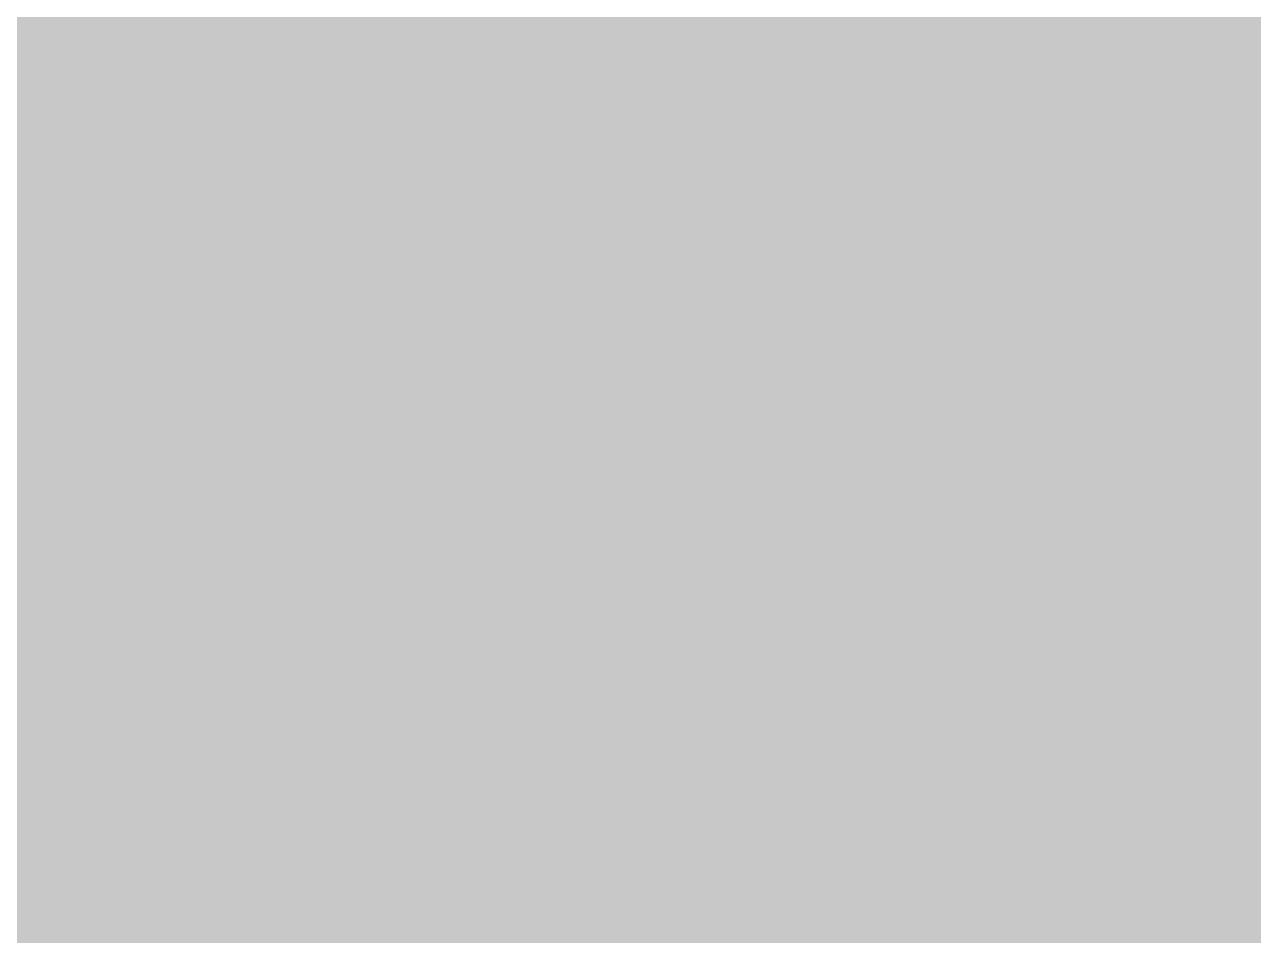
# Model space of a CAD drawing. Header units: millimetres. Extents: x -7030 to 16345, y -20200 to 18377.
# Drawn here: x -4217.339 to -4212.693, y 3837.265 to 3840.708 of the extents above; entities that cross this region are included whole.
import ezdxf
from ezdxf.enums import TextEntityAlignment as Align

# ---------------------------------------------------------------- set-up
doc = ezdxf.new("R2010")
doc.units = ezdxf.units.MM
doc.set_wipeout_variables(frame=1)
doc.layers.add('Техника Кран LTM 1450-8.1', color=250, linetype='Continuous')
doc.layers.add('Техника Кран LTM 1450-8.1 Штрих', color=7, linetype='Continuous', true_color=0xffd452)
doc.styles.add('arial', font='arial.ttf')

# ---------------------------------------------------------------- blocks, each defined once
blk = doc.blocks.new('LTM 1450-8.1-20230521.122644')
at = {"color": 0, "linetype": 'ByBlock', "lineweight": -2, "ltscale": 30, "transparency": 16777216}
blk.add_wipeout([(-114.1051, -1070), (-120, -1092), (-120, -1105), (-120, -1105), (-129.7222, -1132.937), (-154.6879, -1148.8025), (-184.1095, -1145.741), (-205.2738, -1125.0753), (-210, -1105), (-210, -1092), (-215.8949, -1070), (-227.9526, -1025), (-265, -1025), (-285, -1065), (-285, -1181.1879), (-285, -1181.1879), (-284.9638, -1183.0898), (-284.8553, -1184.989), (-284.6746, -1186.8826), (-284.4221, -1188.768), (-272.265, -1268.032), (-272.265, -1268.032), (-269.9818, -1274.7083), (-265.5223, -1280.1763), (-259.4415, -1283.7553), (-252.4962, -1285), (2.8358, -1285), (367.7838, -1048), (436.8497, -1048), (478.9483, -1048), (512.5, -1048), (512.5, -1103), (607.5, -1103), (607.5, -1072.1147), (671.7007, -1129.7797), (671.7007, -1133), (686.4848, -1133), (774.5799, -1133), (774.5799, -1073), (779.0794, -1073), (779.0794, -1048), (840, -1048), (840, -1063), (863, -1063), (871, -1071), (1109, -1071), (1117, -1063), (1140, -1063), (1140, -1048), (1190, -1048), (1205, -1048), (1205, -1058), (1277.5, -1058), (1277.5, -1103), (1372.5, -1103), (1372.5, -1048), (1439.7687, -1048), (1439.7687, -1058), (1454.4955, -1058), (1566, -1058), (1566, -1048), (1581, -1048), (1581, -1028), (1696.7655, -1028), (1745.0055, -1028), (1758, -1028), (1758, -870), (1745, -870), (1745, -868), (1745, -865), (1667, -865), (1667, -865), (1670.5506, -861.2148), (1672.5987, -856.4463), (1672.8993, -851.2652), (1671.4164, -846.2918), (1656.4164, -816.2918), (1656.4164, -816.2918), (1654.0726, -812.8809), (1650.886, -810.2402), (1647.099, -808.5709), (1643, -808), (1654.9809, -808), (1672.921, -808), (1708.5, -808), (1708.5, -793), (1676, -793), (1676, -778), (1610, -778), (1610, -793), (1607, -793), (1607, -760), (1606.1421, -760), (1580.5962, -734.454), (1615.9813, -692.2836), (1615.9813, -692.2836), (1622.9358, -674.9621), (1618.3017, -656.881), (1603.8731, -645.0398), (1585.2354, -644.0222), (1585.2354, -644.0222), (1562.0208, -650.2426), (1562.0208, -650.2426), (1561.3835, -650.3912), (1560.7379, -650.4978), (1560.0867, -650.5619), (1559.4326, -650.5833), (1559.4326, -650.5833), (1420, -650.5833), (1420, -613), (1420, -514.8672), (1420, -421.5659), (1420, -408), (1425, -408), (1488.7548, -408), (1488.7548, -408), (1489.626, -408.0765), (1490.4705, -408.3036), (1491.2625, -408.6743), (1491.9778, -409.1774), (1491.9778, -409.1774), (1504.6036, -419.8226), (1504.6036, -419.8226), (1505.3189, -420.3257), (1506.1109, -420.6964), (1506.9554, -420.9235), (1507.8265, -421), (1507.8265, -421), (1550, -421), (1550, -421), (1553.8778, -420.6389), (1557.6223, -419.5679), (1561.1045, -417.8238), (1564.2049, -415.4668), (1564.2049, -415.4668), (1605, -378), (1605, -355.7188), (1444.8062, -253.0564), (1444.8062, -253.0564), (1434.8208, -242.461), (1430.9996, -228.4122), (1434.2426, -214.2188), (1443.786, -203.2236), (1672.9431, -42.7661), (1672.9431, -42.7661), (1676.6315, -39.8456), (1679.9516, -36.5123), (1682.8573, -32.8123), (1685.3085, -28.7966), (1711.8909, 21.1371), (1711.8909, 21.1371), (1714.0774, 33.0544), (1708.9822, 44.0472), (1698.4753, 50.0811), (1686.4128, 48.9416), (1686.4128, 48.9416), (1487.8519, -35.4602), (1487.8519, -35.4602), (1475.1821, -37.8364), (1462.6847, -34.6763), (1452.6672, -26.5632), (1446.9792, -14.9952), (1446.9792, -14.9952), (1446.9792, -14.9952), (1433.2271, 16.9296), (1409.8055, 42.6151), (1379.2813, 59.2461), (1345, 65), (1235, 65), (1235, 142), (1195, 142), (1195, 172), (1075, 172), (1075, 122), (630, 122), (630, 142), (621.2132, 142), (570, 142), (570, 122), (383.3799, 122), (383.3799, 122), (382.7064, 125.189), (381.9178, 128.3514), (381.0153, 131.4833), (380, 134.5804), (380, 142), (377.0427, 142), (377.0427, 142), (354.9809, 172.0991), (322.6063, 190.6615), (285.4852, 194.4956), (250, 182.9423), (193.6918, 150.4327), (193.6918, 150.4327), (191.1406, 149.1482), (188.4596, 148.1631), (185.6837, 147.4902), (182.8492, 147.1383), (143.9409, 170), (116.0591, 170), (34.3677, 122), (30, 122), (30, 105), (0, 105), (0, 105), (-44.4676, 95.119), (-80.566, 67.3359), (-101.5012, 26.8795), (-103.333, -18.6358), (-90.932, -52.5012), (85, -357.2243), (85, -744.663), (-72.6281, -953.8425), (-86.3166, -1004.9289), (-98.5641, -1012)], dxfattribs=at)
at = {"layer": 'Техника Кран LTM 1450-8.1 Штрих', "ltscale": 30, "transparency": 16777216}
h = blk.add_hatch(color=256, dxfattribs=at)
h.dxf.hatch_style = 1
edge = h.paths.add_edge_path()
edge.add_line((-98.5641, -1012), (-114.1051, -1070))
edge.add_line((-114.1051, -1070), (-120, -1092))
edge.add_line((-120, -1092), (-120, -1105))
edge.add_arc((-165, -1105), 45, 180, 360, ccw=False)
edge.add_line((-210, -1105), (-210, -1092))
edge.add_line((-210, -1092), (-215.8949, -1070))
edge.add_line((-215.8949, -1070), (-227.9526, -1025))
edge.add_line((-227.9526, -1025), (-265, -1025))
edge.add_line((-265, -1025), (-285, -1065))
edge.add_line((-285, -1065), (-285, -1181.1879))
edge.add_arc((-235, -1181.1879), 50, 180, 188.71975)
edge.add_line((-284.4221, -1188.768), (-272.265, -1268.032))
edge.add_arc((-252.4962, -1265), 20, 188.71975, 270)
edge.add_line((-252.4962, -1285), (2.8358, -1285))
edge.add_line((2.8358, -1285), (367.7838, -1048))
edge.add_line((367.7838, -1048), (436.8497, -1048))
edge.add_line((436.8497, -1048), (478.9483, -1048))
edge.add_line((478.9483, -1048), (512.5, -1048))
edge.add_line((512.5, -1048), (512.5, -1103))
edge.add_line((512.5, -1103), (607.5, -1103))
edge.add_line((607.5, -1103), (607.5, -1072.1147))
edge.add_line((607.5, -1072.1147), (671.7007, -1129.7797))
edge.add_line((671.7007, -1129.7797), (671.7007, -1133))
edge.add_line((671.7007, -1133), (686.4848, -1133))
edge.add_line((686.4848, -1133), (774.5799, -1133))
edge.add_line((774.5799, -1133), (774.5799, -1073))
edge.add_line((774.5799, -1073), (779.0794, -1073))
edge.add_line((779.0794, -1073), (779.0794, -1048))
edge.add_line((779.0794, -1048), (840, -1048))
edge.add_line((840, -1048), (840, -1063))
edge.add_line((840, -1063), (863, -1063))
edge.add_line((863, -1063), (871, -1071))
edge.add_line((871, -1071), (1109, -1071))
edge.add_line((1109, -1071), (1117, -1063))
edge.add_line((1117, -1063), (1140, -1063))
edge.add_line((1140, -1063), (1140, -1048))
edge.add_line((1140, -1048), (1190, -1048))
edge.add_line((1190, -1048), (1205, -1048))
edge.add_line((1205, -1048), (1205, -1058))
edge.add_line((1205, -1058), (1277.5, -1058))
edge.add_line((1277.5, -1058), (1277.5, -1103))
edge.add_line((1277.5, -1103), (1372.5, -1103))
edge.add_line((1372.5, -1103), (1372.5, -1048))
edge.add_line((1372.5, -1048), (1439.7687, -1048))
edge.add_line((1439.7687, -1048), (1439.7687, -1058))
edge.add_line((1439.7687, -1058), (1454.4955, -1058))
edge.add_line((1454.4955, -1058), (1566, -1058))
edge.add_line((1566, -1058), (1566, -1048))
edge.add_line((1566, -1048), (1581, -1048))
edge.add_line((1581, -1048), (1581, -1028))
edge.add_line((1581, -1028), (1696.7655, -1028))
edge.add_line((1696.7655, -1028), (1745.0055, -1028))
edge.add_line((1745.0055, -1028), (1758, -1028))
edge.add_line((1758, -1028), (1758, -870))
edge.add_line((1758, -870), (1745, -870))
edge.add_line((1745, -870), (1745, -868))
edge.add_line((1745, -868), (1745, -865))
edge.add_line((1745, -865), (1667, -865))
edge.add_arc((1658, -853), 15, 306.8699, 386.56505)
edge.add_line((1671.4164, -846.2918), (1656.4164, -816.2918))
edge.add_arc((1643, -823), 15, 26.56505, 90)
edge.add_line((1643, -808), (1654.9809, -808))
edge.add_line((1654.9809, -808), (1672.921, -808))
edge.add_line((1672.921, -808), (1708.5, -808))
edge.add_line((1708.5, -808), (1708.5, -793))
edge.add_line((1708.5, -793), (1676, -793))
edge.add_line((1676, -793), (1676, -778))
edge.add_line((1676, -778), (1610, -778))
edge.add_line((1610, -778), (1610, -793))
edge.add_line((1610, -793), (1607, -793))
edge.add_line((1607, -793), (1607, -760))
edge.add_line((1607, -760), (1606.1421, -760))
edge.add_line((1606.1421, -760), (1580.5962, -734.454))
edge.add_line((1580.5962, -734.454), (1615.9813, -692.2836))
edge.add_arc((1593, -673), 30, 320, 465)
edge.add_line((1585.2354, -644.0222), (1562.0208, -650.2426))
edge.add_arc((1559.4326, -640.5833), 10, 270, 285, ccw=False)
edge.add_line((1559.4326, -650.5833), (1420, -650.5833))
edge.add_line((1420, -650.5833), (1420, -613))
edge.add_line((1420, -613), (1420, -514.8672))
edge.add_line((1420, -514.8672), (1420, -421.5659))
edge.add_line((1420, -421.5659), (1420, -408))
edge.add_line((1420, -408), (1425, -408))
edge.add_line((1425, -408), (1488.7548, -408))
edge.add_arc((1488.7548, -413), 5, 49.8645, 90, ccw=False)
edge.add_line((1491.9778, -409.1774), (1504.6036, -419.8226))
edge.add_arc((1507.8265, -416), 5, 229.8645, 270)
edge.add_line((1507.8265, -421), (1550, -421))
edge.add_arc((1550, -400), 21, 270, 312.56478)
edge.add_line((1564.2049, -415.4668), (1605, -378))
edge.add_line((1605, -378), (1605, -355.7188))
edge.add_line((1605, -355.7188), (1444.8062, -253.0564))
edge.add_arc((1460.9933, -227.7981), 30, 125, 237.34566, ccw=False)
edge.add_line((1443.786, -203.2236), (1672.9431, -42.7661))
edge.add_arc((1650, -10), 40, 305, 331.97122)
edge.add_line((1685.3085, -28.7966), (1711.8909, 21.1371))
edge.add_arc((1694.2366, 30.5354), 20, 331.97122, 473.02878)
edge.add_line((1686.4128, 48.9416), (1487.8519, -35.4602))
edge.add_arc((1476.1161, -7.851), 30, 193.77684, 293.02878, ccw=False)
edge.add_arc((1345, -40), 105, 13.776844, 90)
edge.add_line((1345, 65), (1235, 65))
edge.add_line((1235, 65), (1235, 142))
edge.add_line((1235, 142), (1195, 142))
edge.add_line((1195, 142), (1195, 172))
edge.add_line((1195, 172), (1075, 172))
edge.add_line((1075, 172), (1075, 122))
edge.add_line((1075, 122), (630, 122))
edge.add_line((630, 122), (630, 142))
edge.add_line((630, 142), (621.2132, 142))
edge.add_line((621.2132, 142), (570, 142))
edge.add_line((570, 142), (570, 122))
edge.add_line((570, 122), (383.3799, 122))
edge.add_arc((295, 105), 90, 10.887948, 19.188136)
edge.add_line((380, 134.5804), (380, 142))
edge.add_line((380, 142), (377.0427, 142))
edge.add_arc((295, 105), 90, 24.274652, 120)
edge.add_line((250, 182.9423), (193.6918, 150.4327))
edge.add_arc((181.1918, 172.0833), 25, 273.80148, 300, ccw=False)
edge.add_line((182.8492, 147.1383), (143.9409, 170))
edge.add_line((143.9409, 170), (116.0591, 170))
edge.add_line((116.0591, 170), (34.3677, 122))
edge.add_line((34.3677, 122), (30, 122))
edge.add_line((30, 122), (30, 105))
edge.add_line((30, 105), (0, 105))
edge.add_arc((0, 0), 105, 90, 210.000725)
edge.add_line((-90.932, -52.5012), (85, -357.2243))
edge.add_line((85, -357.2243), (85, -744.663))
edge.add_line((85, -744.663), (-72.6281, -953.8425))
edge.add_line((-72.6281, -953.8425), (-86.3166, -1004.9289))
edge.add_line((-86.3166, -1004.9289), (-98.5641, -1012))
at = {"color": 0, "linetype": 'ByBlock', "lineweight": 5, "ltscale": 30, "transparency": 16777216}
blk.add_lwpolyline([(990, -1080), (990, -118)], dxfattribs=at)
blk = doc.blocks.new('LTM 1450-8.1-20230521.153817')
at = {"color": 0, "linetype": 'ByBlock', "lineweight": -2, "ltscale": 30, "transparency": 16777216}
blk.add_wipeout([(1052.7, 0), (-1052.7, 0), (-1052.7, 560), (-910.3, 560), (-910.3, 570), (-860.1, 570), (-860.1, 618.9), (-831.5, 680), (-796.7, 680), (-754, 632.7), (-754, 570), (-696.8, 570), (-696.8, 560), (-121, 560), (-121, 570), (-50, 570), (-50, 620), (-15.4, 680), (15.4, 680), (50, 620), (50, 570), (121, 570), (121, 560), (696.8, 560), (696.8, 570), (754, 570), (754, 632.7), (796.7, 680), (831.5, 680), (860.1, 620), (860.1, 570), (910.3, 570), (910.3, 560), (1052.7, 560)], dxfattribs=at)
at = {"layer": 'Техника Кран LTM 1450-8.1 Штрих', "ltscale": 30, "true_color": 0xadadad, "transparency": 16777216}
h = blk.add_hatch(color=253, dxfattribs=at)
h.dxf.hatch_style = 1
h.paths.add_polyline_path([(-810.6, 628), (-814.1, 680), (-831.5, 680), (-860.1, 618.9), (-860.1, 570), (-824.7, 570), (-824.7, 618.9)])
h.paths.add_polyline_path([(-810.6, 628), (-824.7, 618.9), (-824.7, 570), (-810.6, 570)], flags=17)
h.paths.add_polyline_path([(-796.7, 680), (-814.1, 680), (-810.6, 628), (-754, 628), (-754, 632.7)])
h.paths.add_polyline_path([(-754, 628), (-810.6, 628), (-810.6, 570), (-860.1, 570), (-867.9, 570), (-867.9, 560), (-696.8, 560), (-696.8, 570), (-754, 570)])
h.paths.add_polyline_path([(-867.9, 570), (-910.3, 570), (-910.3, 560), (-867.9, 560)])
h = blk.add_hatch(color=253, dxfattribs=at)
h.dxf.hatch_style = 1
h.paths.add_polyline_path([(-115, 0), (-52.5, 0), (-52.5, 56), (-18.4, 115), (18.4, 115), (52.5, 56), (52.5, 0), (115, 0), (115, 570), (50, 570), (50, 620), (15.4, 680), (-15.4, 680), (-50, 620), (-50, 570), (-115, 570)])
h.paths.add_polyline_path([(-43.3, 470), (-56.3, 492.5, -1.732051), (56.3, 492.5), (43.3, 470, -0.57735)], flags=16)
h = blk.add_hatch(color=253, dxfattribs=at)
h.dxf.hatch_style = 1
h.paths.add_polyline_path([(831.5, 680), (814.1, 680), (810.6, 628), (824.7, 620), (860.1, 620)])
h.paths.add_polyline_path([(824.7, 620), (810.6, 628), (810.6, 570), (824.7, 570)], flags=17)
h.paths.add_polyline_path([(860.1, 620), (824.7, 620), (824.7, 570), (860.1, 570)], flags=17)
h.paths.add_polyline_path([(810.6, 628), (754, 628), (754, 570), (696.8, 570), (696.8, 560), (910.3, 560), (910.3, 570), (860.1, 570), (810.6, 570)])
h.paths.add_polyline_path([(814.1, 680), (796.7, 680), (754, 632.7), (754, 628), (810.6, 628)])
at = {"layer": 'Техника Кран LTM 1450-8.1 Штрих', "ltscale": 30, "transparency": 16777216}
h = blk.add_hatch(color=256, dxfattribs=at)
h.dxf.hatch_style = 1
h.set_gradient(color1=(120, 120, 120), color2=(173, 173, 173), tint=1)
h.paths.add_polyline_path([(-696.8, 560), (-910.3, 560), (-1052.7, 560), (-1052.7, 0), (-373.4, 0), (-373.4, 560)])
at = {"layer": 'Техника Кран LTM 1450-8.1 Штрих', "ltscale": 30, "true_color": 0xadadad, "transparency": 16777216}
h = blk.add_hatch(color=253, dxfattribs=at)
h.dxf.hatch_style = 1
h.paths.add_polyline_path([(-373.4, 0), (-115, 0), (-115, 560), (-121, 560), (-373.4, 560)])
h.paths.add_polyline_path([(115, 0), (373.4, 0), (373.4, 560), (115, 560)])
h = blk.add_hatch(color=253, dxfattribs=at)
h.dxf.hatch_style = 1
h.paths.add_polyline_path([(-48.1, 481.3, 0.754074), (48.1, 481.3, 2.262222)])
h.paths.add_polyline_path([(52.5, 0), (52.5, 56), (18.4, 115), (-18.4, 115), (-52.5, 56), (-52.5, 0)])
at = {"layer": 'Техника Кран LTM 1450-8.1 Штрих', "ltscale": 30, "transparency": 16777216}
h = blk.add_hatch(color=256, dxfattribs=at)
h.dxf.hatch_style = 1
h.set_gradient(color1=(120, 120, 120), color2=(173, 173, 173), rotation=180, tint=1)
h.paths.add_polyline_path([(373.4, 560), (373.4, 0), (1052.7, 0), (1052.7, 560), (910.3, 560), (696.8, 560)])
at = {"color": 0, "linetype": 'ByBlock', "lineweight": -2, "ltscale": 30, "transparency": 16777216}
for points in [[(1052.7, 560), (1052.7, 0), (-1052.7, 0), (-1052.7, 560), (-910.3, 560), (-910.3, 570), (-860.1, 570), (-860.1, 618.9), (-831.5, 680), (-796.7, 680), (-754, 632.7), (-754, 570), (-696.8, 570), (-696.8, 560), (-121, 560), (-121, 570), (-50, 570), (-50, 620), (-15.4, 680), (15.4, 680), (50, 620), (50, 570), (121, 570), (121, 560), (696.8, 560), (696.8, 570), (754, 570), (754, 632.7), (796.7, 680), (831.5, 680), (860.1, 620), (860.1, 570), (910.3, 570), (910.3, 560), (1052.7, 560)], [(-810.6, 628), (-814.1, 680)], [(754, 628), (810.6, 628), (814.1, 680)], [(-860.1, 570), (-810.6, 570), (-810.6, 628), (-754, 628)], [(-810.6, 628), (-824.7, 618.9), (-824.7, 570)], [(810.6, 628), (810.6, 570), (860.1, 570)], [(860.1, 620), (824.7, 620), (810.6, 628)], [(824.7, 620), (824.7, 570)], [(-910.3, 560), (-696.8, 560)], [(-867.9, 570), (-867.9, 560)], [(-373.4, 560), (-373.4, 0)], [(-121, 560), (-115, 560), (-115, 0)], [(121, 560), (115, 560), (115, 0)], [(373.4, 560), (373.4, 0)], [(910.3, 560), (696.8, 560)], [(52.5, 0), (52.5, 56), (18.4, 115), (-18.4, 115), (-52.5, 56), (-52.5, 0)]]:
    blk.add_lwpolyline(points, dxfattribs=at)
blk.add_lwpolyline([(-56.3, 492.5), (-43.3, 470, 0.57735), (43.3, 470), (56.3, 492.5, 1.732051), (-56.3, 492.5)], format="xyb", dxfattribs=at)
blk = doc.blocks.new('LTM 1450-8.1-20230521.154215')
at = {"color": 0, "linetype": 'ByBlock', "lineweight": -2, "ltscale": 30, "transparency": 16777216}
blk.add_wipeout([(1052.7, 0), (-1052.7, 0), (-1052.7, 275), (-910.3, 275), (-910.3, 285), (-860.1, 285), (-860.1, 333.9), (-831.5, 395), (-796.7, 395), (-754, 347.7), (-754, 285), (-696.8, 285), (-696.8, 275), (-121, 275), (-121, 285), (-50, 285), (-50, 335), (-15.4, 395), (15.4, 395), (50, 335), (50, 285), (121, 285), (121, 275), (696.8, 275), (696.8, 285), (754, 285), (754, 347.7), (796.7, 395), (831.5, 395), (860.1, 335), (860.1, 285), (910.3, 285), (910.3, 275), (1052.7, 275)], dxfattribs=at)
at = {"layer": 'Техника Кран LTM 1450-8.1 Штрих', "ltscale": 30, "true_color": 0xadadad, "transparency": 16777216}
h = blk.add_hatch(color=253, dxfattribs=at)
h.dxf.hatch_style = 1
h.paths.add_polyline_path([(-824.7, 333.9), (-810.6, 343), (-814.1, 395), (-831.5, 395), (-860.1, 333.9), (-860.1, 285), (-824.7, 285)])
h.paths.add_polyline_path([(-810.6, 343), (-824.7, 333.9), (-824.7, 285), (-810.6, 285)], flags=17)
h.paths.add_polyline_path([(-796.7, 395), (-814.1, 395), (-810.6, 343), (-754, 343), (-754, 347.7)])
h.paths.add_polyline_path([(-754, 343), (-810.6, 343), (-810.6, 285), (-860.1, 285), (-867.9, 285), (-867.9, 275), (-696.8, 275), (-696.8, 285), (-754, 285)])
h.paths.add_polyline_path([(-910.3, 285), (-910.3, 275), (-867.9, 275), (-867.9, 285)])
h = blk.add_hatch(color=253, dxfattribs=at)
h.dxf.hatch_style = 1
h.paths.add_polyline_path([(-115, 0), (115, 0), (115, 285), (50, 285), (50, 335), (15.4, 395), (-15.4, 395), (-50, 335), (-50, 285), (-115, 285)])
h.paths.add_polyline_path([(-43.3, 185), (-56.3, 207.5, -1.732051), (56.3, 207.5), (43.3, 185, -0.57735)], flags=16)
h.paths.add_polyline_path([(-48.1, 196.2, 0.754074), (48.1, 196.2, 2.262222)], flags=16)
h = blk.add_hatch(color=253, dxfattribs=at)
h.dxf.hatch_style = 1
h.paths.add_polyline_path([(831.5, 395), (814.1, 395), (810.6, 343), (824.7, 335), (860.1, 335)])
h.paths.add_polyline_path([(810.6, 285), (824.7, 285), (824.7, 335), (810.6, 343)], flags=16)
h.paths.add_polyline_path([(860.1, 335), (824.7, 335), (824.7, 285), (860.1, 285)], flags=17)
h.paths.add_polyline_path([(910.3, 275), (910.3, 285), (860.1, 285), (810.6, 285), (810.6, 343), (754, 343), (754, 285), (696.8, 285), (696.8, 275)])
h.paths.add_polyline_path([(814.1, 395), (796.7, 395), (754, 347.7), (754, 343), (810.6, 343)])
h = blk.add_hatch(color=253, dxfattribs=at)
h.dxf.hatch_style = 1
h.paths.add_polyline_path([(-48.1, 196.2, 0.754074), (48.1, 196.2, 2.262222)])
at = {"layer": 'Техника Кран LTM 1450-8.1 Штрих', "ltscale": 30, "transparency": 16777216}
h = blk.add_hatch(color=256, dxfattribs=at)
h.dxf.hatch_style = 1
h.set_gradient(color1=(120, 120, 120), color2=(173, 173, 173), tint=1)
h.paths.add_polyline_path([(-373.4, 0), (-373.4, 275), (-696.8, 275), (-910.3, 275), (-1052.7, 275), (-1052.7, 0)])
at = {"layer": 'Техника Кран LTM 1450-8.1 Штрих', "ltscale": 30, "true_color": 0xadadad, "transparency": 16777216}
h = blk.add_hatch(color=253, dxfattribs=at)
h.dxf.hatch_style = 1
h.paths.add_polyline_path([(-373.4, 0), (-115, 0), (-115, 275), (-121, 275), (-373.4, 275)])
h.paths.add_polyline_path([(373.4, 0), (373.4, 275), (115, 275), (115, 0)])
at = {"layer": 'Техника Кран LTM 1450-8.1 Штрих', "ltscale": 30, "transparency": 16777216}
h = blk.add_hatch(color=256, dxfattribs=at)
h.dxf.hatch_style = 1
h.set_gradient(color1=(120, 120, 120), color2=(173, 173, 173), rotation=180, tint=1)
h.paths.add_polyline_path([(1052.7, 0), (1052.7, 275), (910.3, 275), (696.8, 275), (373.4, 275), (373.4, 0)])
at = {"color": 0, "linetype": 'ByBlock', "lineweight": -2, "ltscale": 30, "transparency": 16777216}
for points in [[(1052.7, 275), (1052.7, 0), (-1052.7, 0), (-1052.7, 275), (-910.3, 275), (-910.3, 285), (-860.1, 285), (-860.1, 333.9), (-831.5, 395), (-796.7, 395), (-754, 347.7), (-754, 285), (-696.8, 285), (-696.8, 275), (-121, 275), (-121, 285), (-50, 285), (-50, 335), (-15.4, 395), (15.4, 395), (50, 335), (50, 285), (121, 285), (121, 275), (696.8, 275), (696.8, 285), (754, 285), (754, 347.7), (796.7, 395), (831.5, 395), (860.1, 335), (860.1, 285), (910.3, 285), (910.3, 275), (1052.7, 275)], [(-810.6, 343), (-814.1, 395)], [(754, 343), (810.6, 343), (814.1, 395)], [(-860.1, 285), (-810.6, 285), (-810.6, 343), (-754, 343)], [(-810.6, 343), (-824.7, 333.9), (-824.7, 285)], [(810.6, 343), (810.6, 285), (860.1, 285)], [(860.1, 335), (824.7, 335), (810.6, 343)], [(824.7, 335), (824.7, 285)], [(-867.9, 285), (-867.9, 275)], [(-910.3, 275), (-696.8, 275)], [(-373.4, 275), (-373.4, 0)], [(-121, 275), (-115, 275), (-115, 0)], [(121, 275), (115, 275), (115, 0)], [(373.4, 275), (373.4, 0)], [(910.3, 275), (696.8, 275)], [(52.5, 0), (52.5, 56), (18.4, 115), (-18.4, 115), (-52.5, 56), (-52.5, 0)]]:
    blk.add_lwpolyline(points, dxfattribs=at)
blk.add_lwpolyline([(-56.3, 207.5), (-43.3, 185, 0.57735), (43.3, 185), (56.3, 207.5, 1.732051), (-56.3, 207.5)], format="xyb", dxfattribs=at)
blk = doc.blocks.new('LTM 1450-8.1-20230521.160442')
at = {"color": 0, "linetype": 'ByBlock', "lineweight": -2, "ltscale": 30, "transparency": 16777216}
blk.add_wipeout([(-98, 0), (-100, 2), (-100, 13), (-98, 15), (-90, 15), (-90, 20), (-155, 20), (-155, 50), (-200, 50), (-200, 80), (-105, 80), (-105, 89), (-104, 90), (94.3442, 90), (94.3442, 515), (78.2745, 515), (78.2745, 795), (-104, 795), (-105, 796), (-105, 805), (-200, 805), (-200, 835), (-149.25, 835), (-149.25, 1040), (-133.0761, 1040), (-133.0761, 1060), (494.7162, 1060), (591.2656, 841.6987), (591.2656, 835), (607.3353, 835), (607.3353, 560), (791.4113, 560), (791.4113, 545), (1293.985, 545), (1293.985, 560), (1471.0241, 560), (1471.0241, 545), (1717.6096, 545), (1717.6096, 565), (1772.9904, 1045), (1772.9904, 1060), (1768.8394, 1060), (1768.8394, 1070), (1844.6695, 1070), (1844.6695, 1090), (1882.2572, 1150), (1963.2859, 1150), (1985.5527, 1090), (1985.5527, 1060), (2025.9688, 1060), (2025.9688, 1045), (2023.8907, 1045), (1949.156, 886.2027), (1986.2153, 565), (1986.2153, 223.6821), (1847.0979, 191.6602), (1847.0979, 172.5), (1763.8571, 172.5), (1231.6615, 50), (1225.354, 50), (1225.354, 20), (980.854, 20), (980.854, 50), (155, 50), (155, 20), (90, 20), (90, 15), (98, 15), (100, 13), (100, 2), (98, 0)], dxfattribs=at)
at = {"layer": 'Техника Кран LTM 1450-8.1 Штрих', "ltscale": 30, "transparency": 16777216}
h = blk.add_hatch(color=256, dxfattribs=at)
h.dxf.hatch_style = 1
h.paths.add_polyline_path([(98, 0), (-98, 0), (-100, 2), (-100, 13), (-98, 15), (-90, 15), (-90, 20), (-155, 20), (-155, 50), (-200, 50), (-200, 80), (-105, 80), (-105, 89), (-104, 90), (94.3442, 90), (94.3442, 515), (78.2745, 515), (78.2745, 795), (-104, 795), (-105, 796), (-105, 805), (-200, 805), (-200, 835), (-149.25, 835), (-149.25, 1040), (-133.0761, 1040), (-133.0761, 1060), (494.7162, 1060), (591.2656, 841.6987), (591.2656, 835), (607.3353, 835), (607.3353, 560), (791.4113, 560), (791.4113, 545), (1293.985, 545), (1293.985, 560), (1471.0241, 560), (1471.0241, 545), (1717.6096, 545), (1717.6096, 565), (1772.9904, 1045), (1772.9904, 1060), (1768.8394, 1060), (1768.8394, 1070), (1844.6695, 1070), (1844.6695, 1090), (1882.2572, 1150), (1963.2859, 1150), (1985.5527, 1090), (1985.5527, 1060), (2025.9688, 1060), (2025.9688, 1045), (2023.8907, 1045), (1949.156, 886.2027), (1986.2153, 565), (1986.2153, 223.6821), (1847.0979, 191.6602), (1847.0979, 172.5), (1763.8571, 172.5), (1231.6615, 50), (1225.354, 50), (1225.354, 20), (980.854, 20), (980.854, 50), (155, 50), (155, 20), (90, 20), (90, 15), (98, 15), (100, 13), (100, 2)])
blk = doc.blocks.new('LTM 1450-8.1-20230521.161735')
at = {"color": 0, "linetype": 'ByBlock', "lineweight": -2, "ltscale": 30, "transparency": 16777216}
blk.add_wipeout([(-2109.6397, 0), (-2215.4532, 278.9361), (-2215.4532, 278.9361), (-2220.8772, 301.458), (-2219.9424, 324.605), (-2212.7199, 346.6163), (-2199.7591, 365.8172), (-2199.7591, 365.8172), (-2199.7591, 365.8172), (-2192.8775, 371.6918), (-2184.985, 376.116), (-2176.3828, 378.9211), (-2167.3994, 380), (-2167.3994, 380), (-2090.7949, 380), (-2090.7949, 500), (-1935.1217, 500), (-1932.1025, 620), (-1849.7297, 620), (-1828.0627, 585.359), (-1826.7866, 560), (-1826.7866, 500), (-888.683, 500), (-888.683, 560), (-854.1738, 620), (-816.6003, 620), (-780.348, 560), (-780.348, 500), (0, 500), (0, 0)], dxfattribs=at)
at = {"layer": 'Техника Кран LTM 1450-8.1 Штрих', "ltscale": 30, "true_color": 0xadadad, "transparency": 16777216}
h = blk.add_hatch(color=253, dxfattribs=at)
h.dxf.hatch_style = 1
h.paths.add_polyline_path([(-1935.1217, 500), (-2090.7949, 500), (-2090.7949, 380), (-2167.3994, 380, 0.198236), (-2199.7591, 365.8172, 0.283979), (-2215.4532, 278.9361), (-2109.6397, 0), (-1480.4169, 0), (-1480.4169, 500), (-1826.7866, 500)])
edge = h.paths.add_edge_path(flags=16)
edge.add_ellipse((-2167.3994, 310), major_axis=(0, 60), ratio=0.7660444, start_angle=175.990322, end_angle=364.009678, ccw=False)
edge.add_ellipse((-2173.8272, 310), major_axis=(0, 60), ratio=0.7660444, start_angle=355.990322, end_angle=544.009678, ccw=False)
edge = h.paths.add_edge_path(flags=0)
edge.add_ellipse((-2173.8272, 310), major_axis=(0, -30), ratio=0.7660444, start_angle=0, end_angle=360)
edge = h.paths.add_edge_path(flags=0)
edge.add_ellipse((-2173.8272, 310), major_axis=(0, 60), ratio=0.7660444, start_angle=0, end_angle=360)
edge = h.paths.add_edge_path(flags=0)
edge.add_ellipse((-2167.3994, 310), major_axis=(0, 60), ratio=0.7660444, start_angle=175.990322, end_angle=364.009678)
edge.add_ellipse((-2173.8272, 310), major_axis=(0, 60), ratio=0.7660444, start_angle=184.009678, end_angle=355.990322, ccw=False)
h.paths.add_polyline_path([(-1927.3801, 560), (-1927.3801, 500), (-1826.7866, 500), (-1826.7866, 560)])
h.paths.add_polyline_path([(-1826.7866, 560), (-1828.0627, 585.359), (-1849.7297, 620), (-1927.3801, 620), (-1927.3801, 560)])
h.paths.add_polyline_path([(-1927.3801, 620), (-1932.1025, 620), (-1935.1217, 500), (-1927.3801, 500)])
blk = doc.blocks.new('*U145')
at = {"color": 0, "linetype": 'ByBlock', "lineweight": -2, "ltscale": 30, "transparency": 16777216, "xscale": -1}
blk.add_blockref('LTM 1450-8.1-20230521.122644', (-3225, 3800), dxfattribs=at)
at = {"layer": 'Defpoints', "color": 250, "linetype": 'ByBlock', "lineweight": -2, "transparency": 16777216, "style": 'arial', "width": 0.8}
blk.add_attdef('МАРКА', text='', height=250, rotation=60, dxfattribs=at).set_placement((5551.6726, 14722.0277), align=Align.MIDDLE_CENTER)
at = {"color": 0, "linetype": 'ByBlock', "lineweight": -2, "ltscale": 30, "transparency": 16777216, "xscale": 0.001, "yscale": 0.001, "zscale": 0.001}
blk.add_blockref('LTM 1450-8.1-20230521.153817', (-4215, 3637.07), dxfattribs=at)
blk.add_blockref('LTM 1450-8.1-20230521.153817', (-4215, 3637.64), dxfattribs=at)
blk.add_blockref('LTM 1450-8.1-20230521.153817', (-4215, 3638.21), dxfattribs=at)
blk.add_blockref('LTM 1450-8.1-20230521.153817', (-4215, 3638.78), dxfattribs=at)
blk.add_blockref('LTM 1450-8.1-20230521.153817', (-4215, 3639.35), dxfattribs=at)
blk.add_blockref('LTM 1450-8.1-20230521.154215', (-4215, 3639.92), dxfattribs=at)
at = {"color": 0, "linetype": 'ByBlock', "lineweight": -2, "ltscale": 30, "transparency": 16777216}
blk.add_blockref('LTM 1450-8.1-20230521.160442', (-4215, 2637), dxfattribs=at)
blk.add_blockref('LTM 1450-8.1-20230521.161735', (-2278.9243, 3197), dxfattribs=at)

msp = doc.modelspace()

# ---------------------------------------------------------------- block references
at = {"layer": 'Техника Кран LTM 1450-8.1', "transparency": 16777216}
msp.add_blockref('*U145', (0, 200), dxfattribs=at)

doc.saveas('drawing.dxf')
